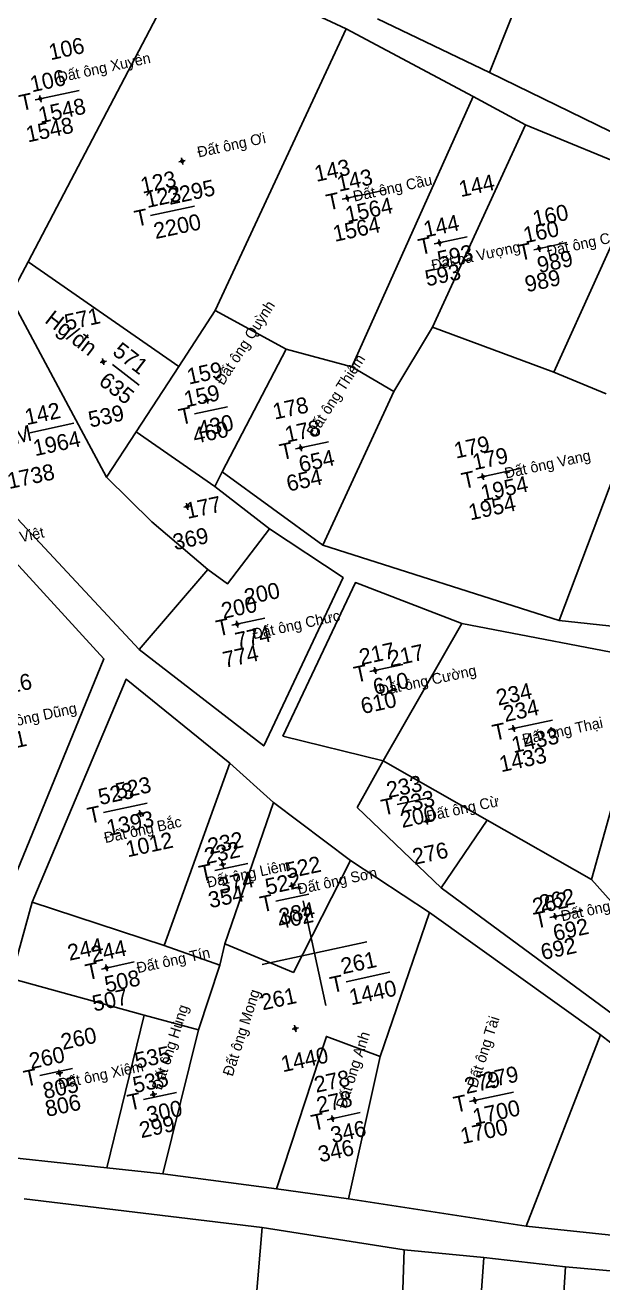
# Model space of a CAD drawing. Extents: x 537054 to 538409, y 1836408 to 1837892.
# Drawn here: x 537449.7 to 537557.6, y 1837239.7 to 1837474.8 of the extents above; entities that cross this region are included whole.
import ezdxf

# ---------------------------------------------------------------- set-up
doc = ezdxf.new("R2010")
doc.units = 0
for name, color, linetype in [('Level 11', 7, 'Continuous'), ('Level 15', 7, 'Continuous'), ('Level 2', 7, 'Continuous'), ('Level 22', 7, 'Continuous'), ('Level 45', 7, 'Continuous'), ('Level 56', 7, 'Continuous'), ('Level 63', 7, 'Continuous')]:
    doc.layers.add(name, color=color, linetype=linetype)

msp = doc.modelspace()

# ---------------------------------------------------------------- linework, layer by layer
at = {"layer": 'Level 11'}
for p, q in [((537452.2, 1837460.96), (537451.88, 1837460.89)), ((537452.43, 1837461.32), (537452.2, 1837460.96)), ((537452.2, 1837460.96), (537452.56, 1837460.72)), ((537452.37, 1837461.64), (537452.43, 1837461.32)), ((537452.8, 1837461.09), (537452.43, 1837461.32)), ((537452.56, 1837460.72), (537452.8, 1837461.09)), ((537453.11, 1837461.15), (537452.8, 1837461.09)), ((537452.56, 1837460.72), (537452.63, 1837460.4)), ((537478.67, 1837449.28), (537478.36, 1837449.21)), ((537478.9, 1837449.65), (537478.67, 1837449.28)), ((537478.67, 1837449.28), (537479.03, 1837449.04)), ((537478.84, 1837449.96), (537478.9, 1837449.65)), ((537479.27, 1837449.41), (537478.9, 1837449.65)), ((537479.03, 1837449.04), (537479.27, 1837449.41)), ((537479.57, 1837449.47), (537479.27, 1837449.41)), ((537479.03, 1837449.04), (537479.1, 1837448.73)), ((537509.54, 1837442.38), (537509.23, 1837442.31)), ((537509.77, 1837442.75), (537509.54, 1837442.38)), ((537509.54, 1837442.38), (537509.91, 1837442.14)), ((537509.71, 1837443.06), (537509.77, 1837442.75)), ((537510.14, 1837442.51), (537509.77, 1837442.75)), ((537509.91, 1837442.14), (537510.14, 1837442.51)), ((537509.91, 1837442.14), (537509.97, 1837441.83)), ((537510.45, 1837442.57), (537510.14, 1837442.51)), ((537526.74, 1837434.04), (537526.44, 1837433.98)), ((537526.98, 1837434.41), (537526.74, 1837434.04)), ((537526.74, 1837434.04), (537527.11, 1837433.8)), ((537526.91, 1837434.72), (537526.98, 1837434.41)), ((537527.35, 1837434.17), (537526.98, 1837434.41)), ((537527.11, 1837433.8), (537527.35, 1837434.17)), ((537527.11, 1837433.8), (537527.18, 1837433.49)), ((537527.65, 1837434.24), (537527.35, 1837434.17)), ((537545.38, 1837432.95), (537545.07, 1837432.88)), ((537545.62, 1837433.32), (537545.38, 1837432.95)), ((537545.38, 1837432.95), (537545.75, 1837432.71)), ((537545.55, 1837433.63), (537545.62, 1837433.32)), ((537545.99, 1837433.08), (537545.62, 1837433.32)), ((537545.75, 1837432.71), (537545.99, 1837433.08)), ((537545.75, 1837432.71), (537545.82, 1837432.4)), ((537546.3, 1837433.15), (537545.99, 1837433.08)), ((537463.94, 1837411.8), (537463.64, 1837411.73)), ((537464.18, 1837412.17), (537463.94, 1837411.8)), ((537463.94, 1837411.8), (537464.31, 1837411.56)), ((537464.12, 1837412.47), (537464.18, 1837412.17)), ((537464.55, 1837411.93), (537464.18, 1837412.17)), ((537464.31, 1837411.56), (537464.55, 1837411.93)), ((537464.31, 1837411.56), (537464.38, 1837411.26)), ((537464.85, 1837411.99), (537464.55, 1837411.93)), ((537483.37, 1837404.61), (537483.05, 1837404.55)), ((537483.6, 1837404.98), (537483.37, 1837404.61)), ((537483.37, 1837404.61), (537483.74, 1837404.38)), ((537483.54, 1837405.29), (537483.6, 1837404.98)), ((537483.97, 1837404.75), (537483.6, 1837404.98)), ((537483.74, 1837404.38), (537483.97, 1837404.75)), ((537484.29, 1837404.81), (537483.97, 1837404.75)), ((537483.74, 1837404.38), (537483.8, 1837404.07)), ((537500.85, 1837395.69), (537500.55, 1837395.63)), ((537501.09, 1837396.06), (537500.85, 1837395.69)), ((537500.85, 1837395.69), (537501.22, 1837395.46)), ((537501.02, 1837396.38), (537501.09, 1837396.06)), ((537501.46, 1837395.82), (537501.09, 1837396.06)), ((537501.22, 1837395.46), (537501.46, 1837395.82)), ((537501.22, 1837395.46), (537501.29, 1837395.14)), ((537501.76, 1837395.89), (537501.46, 1837395.82)), ((537535.08, 1837390.68), (537534.84, 1837390.32)), ((537535.02, 1837390.99), (537535.08, 1837390.68)), ((537535.45, 1837390.45), (537535.08, 1837390.68)), ((537535.21, 1837390.08), (537535.45, 1837390.45)), ((537535.76, 1837390.51), (537535.45, 1837390.45)), ((537534.84, 1837390.32), (537534.53, 1837390.25)), ((537534.84, 1837390.32), (537535.21, 1837390.08)), ((537535.21, 1837390.08), (537535.28, 1837389.78)), ((537479.62, 1837384.73), (537479.31, 1837384.66)), ((537479.86, 1837385.09), (537479.62, 1837384.73)), ((537479.62, 1837384.73), (537479.99, 1837384.49)), ((537479.79, 1837385.41), (537479.86, 1837385.09)), ((537480.23, 1837384.86), (537479.86, 1837385.09)), ((537479.99, 1837384.49), (537480.23, 1837384.86)), ((537479.99, 1837384.49), (537480.06, 1837384.18)), ((537480.54, 1837384.92), (537480.23, 1837384.86)), ((537488.97, 1837362.74), (537488.66, 1837362.68)), ((537489.21, 1837363.11), (537488.97, 1837362.74)), ((537488.97, 1837362.74), (537489.34, 1837362.51)), ((537489.14, 1837363.43), (537489.21, 1837363.11)), ((537489.58, 1837362.87), (537489.21, 1837363.11)), ((537489.34, 1837362.51), (537489.58, 1837362.87)), ((537489.34, 1837362.51), (537489.41, 1837362.19)), ((537489.89, 1837362.94), (537489.58, 1837362.87)), ((537514.73, 1837354.1), (537514.42, 1837354.03)), ((537514.97, 1837354.46), (537514.73, 1837354.1)), ((537514.73, 1837354.1), (537515.1, 1837353.86)), ((537514.91, 1837354.77), (537514.97, 1837354.46)), ((537515.34, 1837354.23), (537514.97, 1837354.46)), ((537515.1, 1837353.86), (537515.34, 1837354.23)), ((537515.1, 1837353.86), (537515.17, 1837353.56)), ((537515.65, 1837354.29), (537515.34, 1837354.23)), ((537540.85, 1837343.61), (537540.61, 1837343.24)), ((537540.78, 1837343.92), (537540.85, 1837343.61)), ((537541.21, 1837343.37), (537540.85, 1837343.61)), ((537540.98, 1837343), (537541.21, 1837343.37)), ((537541.53, 1837343.44), (537541.21, 1837343.37)), ((537540.61, 1837343.24), (537540.29, 1837343.17)), ((537540.61, 1837343.24), (537540.98, 1837343)), ((537540.98, 1837343), (537541.04, 1837342.69)), ((537470.82, 1837327.34), (537470.52, 1837327.27)), ((537471.06, 1837327.71), (537470.82, 1837327.34)), ((537470.82, 1837327.34), (537471.19, 1837327.1)), ((537470.99, 1837328.02), (537471.06, 1837327.71)), ((537471.43, 1837327.47), (537471.06, 1837327.71)), ((537471.19, 1837327.1), (537471.43, 1837327.47)), ((537471.19, 1837327.1), (537471.26, 1837326.79)), ((537471.73, 1837327.53), (537471.43, 1837327.47)), ((537524.39, 1837325.93), (537524.08, 1837325.86)), ((537524.62, 1837326.3), (537524.39, 1837325.93)), ((537524.39, 1837325.93), (537524.75, 1837325.69)), ((537524.56, 1837326.61), (537524.62, 1837326.3)), ((537524.99, 1837326.06), (537524.62, 1837326.3)), ((537524.75, 1837325.69), (537524.99, 1837326.06)), ((537524.75, 1837325.69), (537524.82, 1837325.38)), ((537525.29, 1837326.12), (537524.99, 1837326.06)), ((537486.25, 1837317.82), (537485.94, 1837317.75)), ((537486.49, 1837318.19), (537486.25, 1837317.82)), ((537486.25, 1837317.82), (537486.62, 1837317.58)), ((537486.42, 1837318.5), (537486.49, 1837318.19)), ((537486.85, 1837317.95), (537486.49, 1837318.19)), ((537486.62, 1837317.58), (537486.85, 1837317.95)), ((537486.62, 1837317.58), (537486.68, 1837317.27)), ((537487.17, 1837318.02), (537486.85, 1837317.95)), ((537499.21, 1837313.87), (537498.9, 1837313.81)), ((537499.45, 1837314.24), (537499.21, 1837313.87)), ((537499.21, 1837313.87), (537499.58, 1837313.64)), ((537499.38, 1837314.55), (537499.45, 1837314.24)), ((537499.82, 1837314.01), (537499.45, 1837314.24)), ((537499.58, 1837313.64), (537499.82, 1837314.01)), ((537499.58, 1837313.64), (537499.65, 1837313.33)), ((537500.13, 1837314.07), (537499.82, 1837314.01)), ((537548.35, 1837308.12), (537548.04, 1837308.05)), ((537548.59, 1837308.48), (537548.35, 1837308.12)), ((537548.35, 1837308.12), (537548.72, 1837307.88)), ((537548.53, 1837308.79), (537548.59, 1837308.48)), ((537548.96, 1837308.25), (537548.59, 1837308.48)), ((537548.72, 1837307.88), (537548.96, 1837308.25)), ((537549.27, 1837308.31), (537548.96, 1837308.25)), ((537548.72, 1837307.88), (537548.79, 1837307.58)), ((537464.81, 1837298.86), (537464.57, 1837298.49)), ((537464.74, 1837299.17), (537464.81, 1837298.86)), ((537465.18, 1837298.62), (537464.81, 1837298.86)), ((537464.57, 1837298.49), (537464.27, 1837298.42)), ((537464.57, 1837298.49), (537464.94, 1837298.25)), ((537464.94, 1837298.25), (537465.18, 1837298.62)), ((537464.94, 1837298.25), (537465.01, 1837297.94)), ((537465.48, 1837298.68), (537465.18, 1837298.62)), ((537499.82, 1837287.16), (537499.51, 1837287.09)), ((537500.06, 1837287.53), (537499.82, 1837287.16)), ((537499.82, 1837287.16), (537500.19, 1837286.92)), ((537500, 1837287.83), (537500.06, 1837287.53)), ((537500.43, 1837287.29), (537500.06, 1837287.53)), ((537500.19, 1837286.92), (537500.43, 1837287.29)), ((537500.74, 1837287.36), (537500.43, 1837287.29)), ((537500.19, 1837286.92), (537500.26, 1837286.62)), ((537455.77, 1837278.81), (537455.46, 1837278.74)), ((537456.01, 1837279.18), (537455.77, 1837278.81)), ((537455.77, 1837278.81), (537456.14, 1837278.57)), ((537455.94, 1837279.49), (537456.01, 1837279.18)), ((537456.38, 1837278.94), (537456.01, 1837279.18)), ((537456.14, 1837278.57), (537456.38, 1837278.94)), ((537456.14, 1837278.57), (537456.21, 1837278.26)), ((537456.69, 1837279.01), (537456.38, 1837278.94)), ((537473.59, 1837275.2), (537473.35, 1837274.83)), ((537473.52, 1837275.51), (537473.59, 1837275.2)), ((537473.96, 1837274.96), (537473.59, 1837275.2)), ((537473.35, 1837274.83), (537473.04, 1837274.76)), ((537473.35, 1837274.83), (537473.72, 1837274.59)), ((537473.72, 1837274.59), (537473.96, 1837274.96)), ((537473.72, 1837274.59), (537473.79, 1837274.28)), ((537474.27, 1837275.03), (537473.96, 1837274.96)), ((537533.34, 1837273.72), (537533.04, 1837273.66)), ((537533.58, 1837274.09), (537533.34, 1837273.72)), ((537533.34, 1837273.72), (537533.71, 1837273.49)), ((537533.51, 1837274.4), (537533.58, 1837274.09)), ((537533.95, 1837273.85), (537533.58, 1837274.09)), ((537533.71, 1837273.49), (537533.95, 1837273.85)), ((537533.71, 1837273.49), (537533.78, 1837273.17)), ((537534.25, 1837273.92), (537533.95, 1837273.85)), ((537507, 1837270.69), (537506.76, 1837270.32)), ((537506.93, 1837271), (537507, 1837270.69)), ((537507.37, 1837270.45), (537507, 1837270.69)), ((537507.67, 1837270.51), (537507.37, 1837270.45)), ((537506.76, 1837270.32), (537506.46, 1837270.25)), ((537506.76, 1837270.32), (537507.13, 1837270.08)), ((537507.13, 1837270.08), (537507.37, 1837270.45)), ((537507.13, 1837270.08), (537507.2, 1837269.77))]:
    msp.add_line(p, q, dxfattribs=at)
for centre in [(537452.5, 1837461.02), (537478.97, 1837449.34), (537509.84, 1837442.44), (537527.05, 1837434.11), (537545.69, 1837433.02), (537464.25, 1837411.86), (537483.67, 1837404.68), (537501.16, 1837395.76), (537535.15, 1837390.38), (537479.92, 1837384.79), (537489.27, 1837362.81), (537515.04, 1837354.16), (537540.91, 1837343.31), (537471.13, 1837327.4), (537524.69, 1837325.99), (537486.55, 1837317.88), (537499.52, 1837313.94), (537548.66, 1837308.18), (537464.87, 1837298.55), (537500.13, 1837287.23), (537456.08, 1837278.87), (537473.65, 1837274.89), (537533.65, 1837273.79), (537507.07, 1837270.38)]:
    msp.add_circle(centre, 0.075, dxfattribs=at)
at = {"layer": 'Level 15'}
for p, q in [((537451.53, 1837460.82), (537459.74, 1837462.59)), ((537508.87, 1837442.23), (537517.08, 1837444.01)), ((537473.07, 1837439.19), (537481.28, 1837440.96)), ((537526.07, 1837433.9), (537532.23, 1837435.22)), ((537544.71, 1837432.81), (537550.87, 1837434.14)), ((537465.95, 1837411.36), (537470.93, 1837407.52)), ((537481.32, 1837402.14), (537487.48, 1837403.47)), ((537450.56, 1837398.6), (537458.77, 1837400.37)), ((537500.18, 1837395.56), (537506.33, 1837396.89)), ((537534.17, 1837390.18), (537542.38, 1837391.95)), ((537488.29, 1837362.61), (537494.45, 1837363.94)), ((537514.06, 1837353.96), (537520.22, 1837355.29)), ((537539.93, 1837343.11), (537548.14, 1837344.88)), ((537464.27, 1837327.59), (537472.48, 1837329.36)), ((537519.14, 1837329.11), (537525.29, 1837330.44)), ((537485.12, 1837316.75), (537491.28, 1837318.07)), ((537496.49, 1837311.02), (537502.65, 1837312.35)), ((537547.68, 1837307.97), (537553.84, 1837309.3)), ((537463.9, 1837298.34), (537470.05, 1837299.67)), ((537509.6, 1837295.96), (537517.81, 1837297.74)), ((537452.37, 1837278.44), (537458.53, 1837279.77)), ((537471.76, 1837273.96), (537477.92, 1837275.29)), ((537532.67, 1837273.58), (537540.88, 1837275.35)), ((537506.1, 1837270.18), (537512.26, 1837271.51))]:
    msp.add_line(p, q, dxfattribs=at)
at = {"layer": 'Level 22'}
for points in [[(537536.42, 1837465.91), (537547.55, 1837493.98)], [(537450.2, 1837430.52), (537480.21, 1837487.84)], [(537480.21, 1837487.84), (537509.64, 1837474.1)], [(537536.42, 1837465.91), (537515.45, 1837475.96)], [(537485.18, 1837421.44), (537509.64, 1837474.1)], [(537509.64, 1837474.1), (537533.33, 1837461.43)], [(537568.94, 1837450.02), (537536.42, 1837465.91)], [(537510.66, 1837410.92), (537533.33, 1837461.43)], [(537533.33, 1837461.43), (537543.15, 1837456.18)], [(537543.15, 1837456.18), (537525.78, 1837418.35)], [(537543.15, 1837456.18), (537565.23, 1837447.06)], [(537548.43, 1837409.9), (537565.23, 1837447.06)], [(537446.8, 1837424.04), (537450.2, 1837430.52)], [(537450.2, 1837430.52), (537478.36, 1837411)], [(537446.8, 1837424.04), (537464.83, 1837390.3)], [(537478.36, 1837411), (537485.18, 1837421.44)], [(537498.39, 1837414.22), (537485.18, 1837421.44)], [(537525.78, 1837418.35), (537518.54, 1837406.31)], [(537548.43, 1837409.9), (537525.78, 1837418.35)], [(537470.95, 1837358.05), (537417.08, 1837415.9)], [(537498.39, 1837414.22), (537486.47, 1837391.27)], [(537510.66, 1837410.92), (537498.39, 1837414.22)], [(537470.37, 1837398.79), (537478.36, 1837411)], [(537518.54, 1837406.31), (537510.66, 1837410.92)], [(537558.18, 1837405.87), (537548.43, 1837409.9)], [(537505.28, 1837377.61), (537518.54, 1837406.31)], [(537549.4, 1837363.48), (537564.07, 1837402.24)], [(537464.83, 1837390.3), (537470.37, 1837398.79)], [(537485.06, 1837388.56), (537470.37, 1837398.79)], [(537486.47, 1837391.27), (537485.06, 1837388.56)], [(537486.47, 1837391.27), (537505.28, 1837377.61)], [(537483.77, 1837373.01), (537473.31, 1837381.94), (537464.83, 1837390.3)], [(537495.29, 1837380.62), (537485.06, 1837388.56)], [(537448.15, 1837316.7), (537464.37, 1837356.31), (537440.47, 1837382.47)], [(537470.95, 1837358.05), (537494.22, 1837340.05), (537509.05, 1837371.51), (537495.29, 1837380.62)], [(537483.77, 1837373.01), (537487.47, 1837370.37), (537495.29, 1837380.62)], [(537505.28, 1837377.61), (537549.4, 1837363.48)], [(537483.77, 1837373.01), (537470.95, 1837358.05)], [(537531.2, 1837362.92), (537511.36, 1837370.58), (537497.8, 1837341.88)], [(537614.58, 1837370.6), (537610.31, 1837356.93), (537549.4, 1837363.48)], [(537531.2, 1837362.92), (537516.52, 1837337.29)], [(537566.94, 1837356.08), (537531.2, 1837362.92)], [(537555.43, 1837315.11), (537566.94, 1837356.08)], [(537450.97, 1837310.84), (537468.52, 1837352.51), (537487.89, 1837336.85)], [(537497.8, 1837341.88), (537516.52, 1837337.29)], [(537487.89, 1837336.85), (537475.64, 1837302.73)], [(537487.89, 1837336.85), (537496.03, 1837329.47)], [(537516.52, 1837337.29), (537511.68, 1837328.56)], [(537516.52, 1837337.29), (537535.98, 1837326.2)], [(537486.95, 1837303.06), (537496.03, 1837329.47)], [(537496.03, 1837329.47), (537510.41, 1837318.64)], [(537527.37, 1837313.52), (537511.68, 1837328.56)], [(537527.37, 1837313.52), (537535.98, 1837326.2)], [(537535.98, 1837326.2), (537555.43, 1837315.11)], [(537486.95, 1837303.06), (537499.76, 1837297.71), (537510.41, 1837318.64)], [(537525.19, 1837308.93), (537510.41, 1837318.64)], [(537559.58, 1837289.79), (537527.37, 1837313.52)], [(537555.43, 1837315.11), (537561.74, 1837308.05), (537571.74, 1837305.64)], [(537447.05, 1837296.56), (537450.97, 1837310.84)], [(537450.97, 1837310.84), (537475.64, 1837302.73)], [(537525.19, 1837308.93), (537516, 1837282.02)], [(537557.15, 1837286.03), (537525.19, 1837308.93)], [(537475.64, 1837302.73), (537486.02, 1837299.1)], [(537486.02, 1837299.1), (537486.95, 1837303.06)], [(537486.02, 1837299.1), (537482.01, 1837286.97)], [(537464.92, 1837261.17), (537439.38, 1837263.91), (537447.05, 1837296.56)], [(537447.05, 1837296.56), (537471.89, 1837289.75)], [(537471.89, 1837289.75), (537464.92, 1837261.17)], [(537471.89, 1837289.75), (537482.01, 1837286.97)], [(537482.01, 1837286.97), (537475.36, 1837260.05)], [(537496.59, 1837257.29), (537505.94, 1837285.77), (537516, 1837282.02)], [(537543.27, 1837250.28), (537557.15, 1837286.03)], [(537557.15, 1837286.03), (537582.2, 1837266.62)], [(537516, 1837282.02), (537510.07, 1837255.41)], [(537475.36, 1837260.05), (537464.92, 1837261.17)], [(537496.59, 1837257.29), (537475.36, 1837260.05)], [(537510.07, 1837255.41), (537496.59, 1837257.29)], [(537449.45, 1837255.41), (537493.95, 1837250.01)], [(537543.27, 1837250.28), (537510.07, 1837255.41)], [(537490.04, 1837203.58), (537493.95, 1837250.01)], [(537520.45, 1837245.86), (537493.95, 1837250.01)], [(537579.25, 1837246.5), (537543.27, 1837250.28)], [(537520.45, 1837245.86), (537519.61, 1837219.74)], [(537535.31, 1837244.43), (537520.45, 1837245.86)], [(537519.61, 1837219.74), (537533.6, 1837219.88), (537535.31, 1837244.43)], [(537550.6, 1837242.67), (537535.31, 1837244.43)], [(537550.6, 1837242.67), (537547.89, 1837201.18)], [(537581.72, 1837197.39), (537587.5, 1837239.41), (537550.6, 1837242.67)]]:
    msp.add_lwpolyline(points, dxfattribs=at)
at = {"layer": 'Level 63'}
for p, q in [((537505.81, 1837291.55), (537501.59, 1837311.09)), ((537493.93, 1837299.21), (537513.48, 1837303.43))]:
    msp.add_line(p, q, dxfattribs=at)

# ---------------------------------------------------------------- texts
at = {"layer": 'Level 15'}
for s, rotation, p in [('106', 12.1827, (537450.92, 1837462.22)), ('T', 12.1827, (537448.91, 1837458.72)), ('1548', 12.1827, (537452.48, 1837456.42)), ('143', 12.1827, (537508.26, 1837443.64)), ('123', 12.1827, (537472.46, 1837440.59)), ('T', 12.1827, (537506.26, 1837440.13)), ('1564', 12.1827, (537509.82, 1837437.84)), ('T', 12.1827, (537470.45, 1837437.09)), ('2200', 12.1827, (537474.02, 1837434.79)), ('144', 12.1827, (537524.43, 1837435.08)), ('160', 12.1827, (537543.07, 1837434)), ('T', 12.1827, (537523.45, 1837431.8)), ('593', 12.1827, (537527.02, 1837429.5)), ('T', 12.1827, (537542.09, 1837430.71)), ('989', 12.1827, (537545.66, 1837428.42)), ('Hg/đn', 322.4054, (537453.14, 1837419.32)), ('571', 322.4054, (537465.79, 1837413.37)), ('635', 322.4054, (537463.2, 1837407.79)), ('159', 12.1827, (537479.69, 1837403.32)), ('142', 12.1827, (537449.95, 1837400)), ('T', 12.1827, (537478.71, 1837400.04)), ('ĐM', 12.1827, (537445.01, 1837395.86)), ('430', 12.1827, (537482.27, 1837397.74)), ('178', 12.1827, (537498.54, 1837396.74)), ('1964', 12.1827, (537451.51, 1837394.2)), ('T', 12.1827, (537497.56, 1837393.46)), ('654', 12.1827, (537501.13, 1837391.16)), ('179', 12.1827, (537533.56, 1837391.58)), ('T', 12.1827, (537531.55, 1837388.08)), ('1954', 12.1827, (537535.12, 1837385.78)), ('200', 12.1827, (537486.66, 1837363.79)), ('T', 12.1827, (537485.68, 1837360.51)), ('774', 12.1827, (537489.24, 1837358.21)), ('217', 12.1827, (537512.42, 1837355.14)), ('T', 12.1827, (537511.44, 1837351.86)), ('610', 12.1827, (537515.01, 1837349.56)), ('234', 12.1827, (537539.32, 1837344.51)), ('T', 12.1827, (537537.31, 1837341.01)), ('1433', 12.1827, (537540.88, 1837338.71)), ('1691', 12.1827, (537441.44, 1837338.23)), ('233', 12.1827, (537517.5, 1837330.29)), ('523', 12.1827, (537463.66, 1837328.99)), ('T', 12.1827, (537516.52, 1837327.01)), ('T', 12.1827, (537461.66, 1837325.49)), ('1393', 12.1827, (537465.22, 1837323.19)), ('200', 12.1827, (537520.09, 1837324.71)), ('232', 12.1827, (537483.48, 1837317.93)), ('T', 12.1827, (537482.5, 1837314.65)), ('374', 12.1827, (537486.07, 1837312.35)), ('522', 12.1827, (537494.86, 1837312.2)), ('262', 12.1827, (537546.04, 1837309.15)), ('T', 12.1827, (537493.88, 1837308.92)), ('384', 12.1827, (537497.44, 1837306.62)), ('T', 12.1827, (537545.06, 1837305.87)), ('692', 12.1827, (537548.63, 1837303.57)), ('244', 12.1827, (537462.26, 1837299.52)), ('261', 12.1827, (537508.99, 1837297.37)), ('T', 12.1827, (537461.28, 1837296.24)), ('508', 12.1827, (537464.84, 1837293.94)), ('T', 12.1827, (537506.98, 1837293.86)), ('1440', 12.1827, (537510.55, 1837291.56)), ('260', 12.1827, (537450.74, 1837279.62)), ('T', 12.1827, (537449.76, 1837276.34)), ('805', 12.1827, (537453.32, 1837274.04)), ('535', 12.1827, (537470.12, 1837275.14)), ('279', 12.1827, (537532.06, 1837274.98)), ('T', 12.1827, (537469.14, 1837271.86)), ('278', 12.1827, (537504.46, 1837271.37)), ('300', 12.1827, (537472.71, 1837269.56)), ('T', 12.1827, (537530.05, 1837271.48)), ('1700', 12.1827, (537533.62, 1837269.18)), ('T', 12.1827, (537503.48, 1837268.08)), ('346', 12.1827, (537507.05, 1837265.79))]:
    msp.add_text(s, height=3, rotation=rotation, dxfattribs=at).set_placement(p)
at = {"layer": 'Level 2'}
for s, rotation, p in [('Đất ông Xuyên', 12.1827, (537455.94, 1837464.02)), ('Đất ông Ơi', 12.1827, (537482.05, 1837450.04)), ('Đất ông Cầu', 12.1827, (537511.15, 1837441.79)), ('Đất ông Cảnh', 12.1827, (537547.33, 1837431.54)), ('Đất bà Vượng', 12.1827, (537525.78, 1837428.89)), ('Đất ông Quỳnh', 57.1827, (537486.69, 1837407.33)), ('Đất ông Thiêm', 57.1827, (537503.78, 1837397.7)), ('Đất ông Vang', 12.1827, (537539.45, 1837390.02)), ('Đất ông Việt', 12.1827, (537438.97, 1837375.96)), ('Đất ông Chức', 12.1827, (537492.33, 1837359.99)), ('Đất ông Cường', 12.1827, (537515.96, 1837349.37)), ('Đất ông Dũng', 12.1827, (537443.32, 1837342.75)), ('Đất ông Thại', 12.1827, (537542.76, 1837340.28)), ('Đất ông Cừ', 12.1827, (537524.86, 1837325.93)), ('Đất ông Bắc', 12.1827, (537464.64, 1837321.88)), ('Đất ông Liêm', 12.1827, (537483.81, 1837313.53)), ('Đất ông Sơn', 12.1827, (537500.76, 1837312.29)), ('Đất ông Triễn', 12.1827, (537549.97, 1837307.25)), ('Đất ông Tín', 12.1827, (537470.7, 1837297.56)), ('Đất ông Mong', 72.1827, (537488.41, 1837278.17)), ('Đất ông Hùng', 72.1827, (537475.15, 1837275.59)), ('Đất ông Tài', 72.1827, (537534.07, 1837275.99)), ('Đất ông Anh', 72.1827, (537509.56, 1837272.11)), ('Đất ông Xiêm', 12.1827, (537456.08, 1837275.87))]:
    msp.add_text(s, height=2, rotation=rotation, dxfattribs=at).set_placement(p)
at = {"layer": 'Level 45'}
for s, p in [('106', (537454.41, 1837468.22)), ('143', (537504.05, 1837445.48)), ('123', (537471.56, 1837443.28)), ('144', (537531.03, 1837442.63)), ('160', (537544.83, 1837437.04)), ('571', (537457.38, 1837417.69)), ('159', (537480.24, 1837407.59)), ('178', (537496.26, 1837401.04)), ('179', (537530.13, 1837393.75)), ('177', (537479.99, 1837382.48)), ('200', (537490.93, 1837366.36)), ('217', (537517.85, 1837354.8)), ('216', (537444.61, 1837349.36)), ('234', (537538.01, 1837347.57)), ('523', (537466.88, 1837330.05)), ('233', (537519.86, 1837327.49)), ('232', (537484.11, 1837319.77)), ('522', (537498.62, 1837315.19)), ('262', (537544.77, 1837308.51)), ('244', (537457.93, 1837299.89)), ('261', (537494.03, 1837290.62)), ('260', (537456.69, 1837283.22)), ('535', (537470.5, 1837279.69)), ('279', (537535.51, 1837275.97)), ('278', (537504.02, 1837275.21))]:
    msp.add_text(s, height=3, rotation=12.1827, dxfattribs=at).set_placement(p)
at = {"layer": 'Level 56'}
for s, p in [('1548', (537450.17, 1837452.85)), ('2295', (537476.64, 1837441.17)), ('1564', (537507.51, 1837434.27)), ('593', (537524.72, 1837425.93)), ('989', (537543.36, 1837424.84)), ('539', (537461.82, 1837399.54)), ('460', (537481.34, 1837396.5)), ('1738', (537446.67, 1837388.06)), ('654', (537498.83, 1837387.58)), ('1954', (537532.82, 1837382.21)), ('369', (537477.6, 1837376.62)), ('774', (537486.94, 1837354.63)), ('610', (537512.71, 1837345.99)), ('1433', (537538.58, 1837335.13)), ('1012', (537468.8, 1837319.23)), ('276', (537522.36, 1837317.82)), ('354', (537484.22, 1837309.71)), ('402', (537497.19, 1837305.77)), ('692', (537546.33, 1837300.01)), ('507', (537462.55, 1837290.38)), ('1440', (537497.8, 1837279.05)), ('806', (537453.75, 1837270.7)), ('299', (537471.33, 1837266.72)), ('1700', (537531.32, 1837265.61)), ('346', (537504.74, 1837262.21))]:
    msp.add_text(s, height=3, rotation=12.1827, dxfattribs=at).set_placement(p)

doc.saveas('drawing.dxf')
